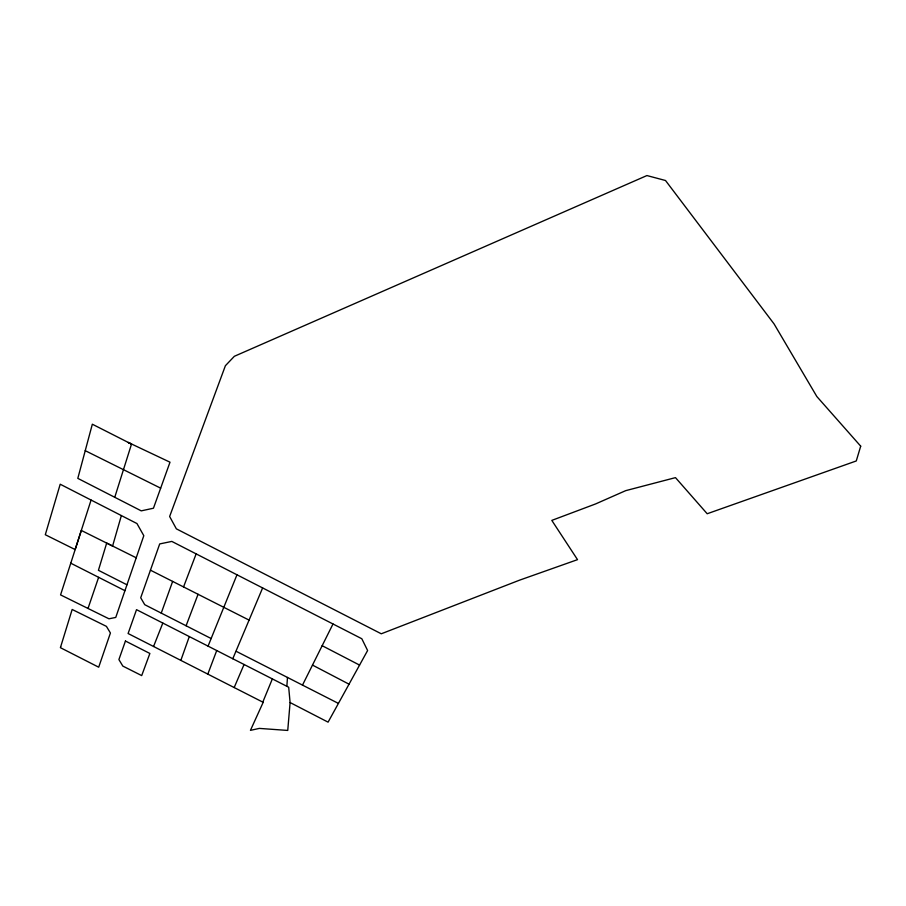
<?xml version="1.0" encoding="UTF-8"?>
<svg xmlns="http://www.w3.org/2000/svg" width="906" height="906" viewBox="0 0 906 906"><rect width="100%" height="100%" fill="white"/><g stroke="black" fill="none" stroke-linecap="round" stroke-linejoin="round"><path stroke-width="1.36" d="M286.862 686.306L287.474 677.439M290.09 702.546L287.746 730.44L259.331 728.401L250.441 730.361L263.182 702.32L128.097 633.52L136.523 609.659L288.686 687.235L290.09 702.546L328.085 722.15L367.61 650.519L361.811 638.741L171.812 541.414L159.705 543.928L140.713 597.767L144.733 604.687L211.143 638.537L208.074 646.125M121.37 515.571L112.593 546.035L81.314 530.44L60.566 594.902L108.969 618.798L115.764 617.428L143.805 535.684L136.953 523.555L60.204 484.223L45.3 534.733L75.153 549.568L91.087 500.044M114.756 497.292L131.517 444.099L92.333 424.212L77.814 478.368L141.245 510.859L153.454 508.221L170 462.196L128.222 442.434L131.517 444.099M88.018 608.447L98.629 577.326M180.838 660.383L189.297 636.578M161.245 613.102L172.638 581.414M207.814 674.121L216.727 650.542M183.544 586.941L196.149 553.872M186.092 625.763L198.063 594.279M153.556 646.488L162.82 623.068M236.976 574.789L211.143 638.537M232.785 658.741L262.627 587.937M262.797 702.127L272.355 678.911M234.178 687.541L244.065 664.494M302.502 685.106L333 623.985M160.668 488.164L85.232 450.667M136.217 557.79L106.682 543.09L98.426 570.304L126.953 584.789M150.453 570.18L249.082 620.112M70.77 563.192L124.937 590.678M236.217 651.323L338.425 703.418M322.162 645.706L359.569 665.095M312.491 665.083L349.036 684.189M60.668 646.816L60.408 647.677L98.697 667.201L110.419 633L106.421 626.374L72.163 609.466L60.668 646.816M860.7 446.171L856.272 460.961L707.19 513.747L675.48 477.632L625.684 490.656L595.525 503.963L551.811 520.395L577.518 559.648L519.58 580.157L381.279 633.792L176.364 528.844L169.637 516.499L225.39 365.718L234.36 356.296L646.929 175.56L665.514 180.509L774.075 323.929L816.838 396.522L860.7 446.171M125.447 641.018L118.901 659.568L122.831 666.091L141.698 675.593L149.875 653.464L125.447 641.018"/></g></svg>
